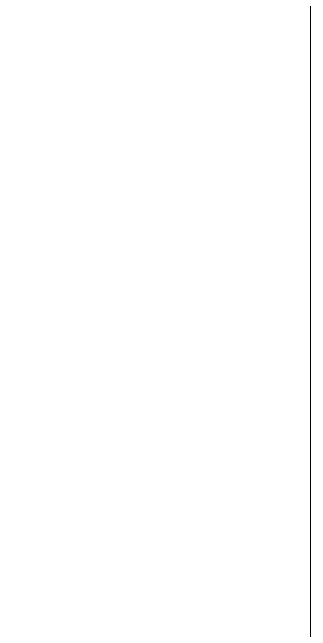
# Model space of a CAD drawing. Header units: millimetres. Extents: x -329 to 523, y -351 to 132.
# Drawn here: x 194.68 to 203.2, y -64.9 to -47.24 of the extents above; entities that cross this region are included whole.
import ezdxf

# ---------------------------------------------------------------- set-up
doc = ezdxf.new("R2010")
doc.units = ezdxf.units.MM
doc.header["$MEASUREMENT"] = 0
doc.layers.add('Layer 1', color=7, linetype='Continuous')

msp = doc.modelspace()

# ---------------------------------------------------------------- linework, layer by layer
at = {"layer": 'Layer 1', "color": 250, "lineweight": 20}
msp.add_open_spline([(107.0997, 19.1608), (107.0997, 19.1608), (107.0997, 14.0608), (107.0997, 14.0608), (107.0997, 14.0608), (107.0997, 14.0608), (111.3661, 14.0608), (111.3661, 14.0608), (111.3661, 14.0608), (111.3661, 14.0608), (111.3661, 8.4593), (111.3661, 8.4593), (111.3661, 8.4593), (111.3661, 8.4593), (107.0997, 8.4593), (107.0997, 8.4593), (107.0997, 8.4593), (107.0997, 8.4593), (107.0997, -294.1276), (107.0997, -294.1276), (107.0997, -294.1276), (107.0997, -294.1276), (203.1997, -293.9159), (203.1997, -293.9159), (203.1997, -293.9159), (203.1997, -293.9159), (203.1997, 8.4593), (203.1997, 8.4593), (203.1997, 8.4593), (203.1997, 8.4593), (198.9333, 8.4593), (198.9333, 8.4593), (198.9333, 8.4593), (198.9333, 8.4593), (198.9333, 14.0608), (198.9333, 14.0608), (198.9333, 14.0608), (198.9333, 14.0608), (203.1997, 14.0608), (203.1997, 14.0608), (203.1997, 14.0608), (203.1997, 14.0608), (203.1997, 19.1608), (203.1997, 19.1608), (203.1997, 19.1608), (203.1997, 19.1608), (198.9333, 19.1608), (198.9333, 19.1608), (198.9333, 19.1608), (198.9333, 19.1608), (111.3661, 19.1608), (111.3661, 19.1608), (111.3661, 19.1608), (111.3661, 19.1608), (107.0997, 19.1608), (107.0997, 19.1608)], degree=3, knots=[0, 0, 0, 0, 0.0666667, 0.0666667, 0.0666667, 0.0666667, 0.1333333, 0.1333333, 0.1333333, 0.1333333, 0.2, 0.2, 0.2, 0.2, 0.2666667, 0.2666667, 0.2666667, 0.2666667, 0.3333333, 0.3333333, 0.3333333, 0.3333333, 0.4, 0.4, 0.4, 0.4, 0.4666667, 0.4666667, 0.4666667, 0.4666667, 0.5333333, 0.5333333, 0.5333333, 0.5333333, 0.6, 0.6, 0.6, 0.6, 0.6666667, 0.6666667, 0.6666667, 0.6666667, 0.7333333, 0.7333333, 0.7333333, 0.7333333, 0.8, 0.8, 0.8, 0.8, 0.8666667, 0.8666667, 0.8666667, 0.8666667, 1, 1, 1, 1], dxfattribs=at)

doc.saveas('drawing.dxf')
